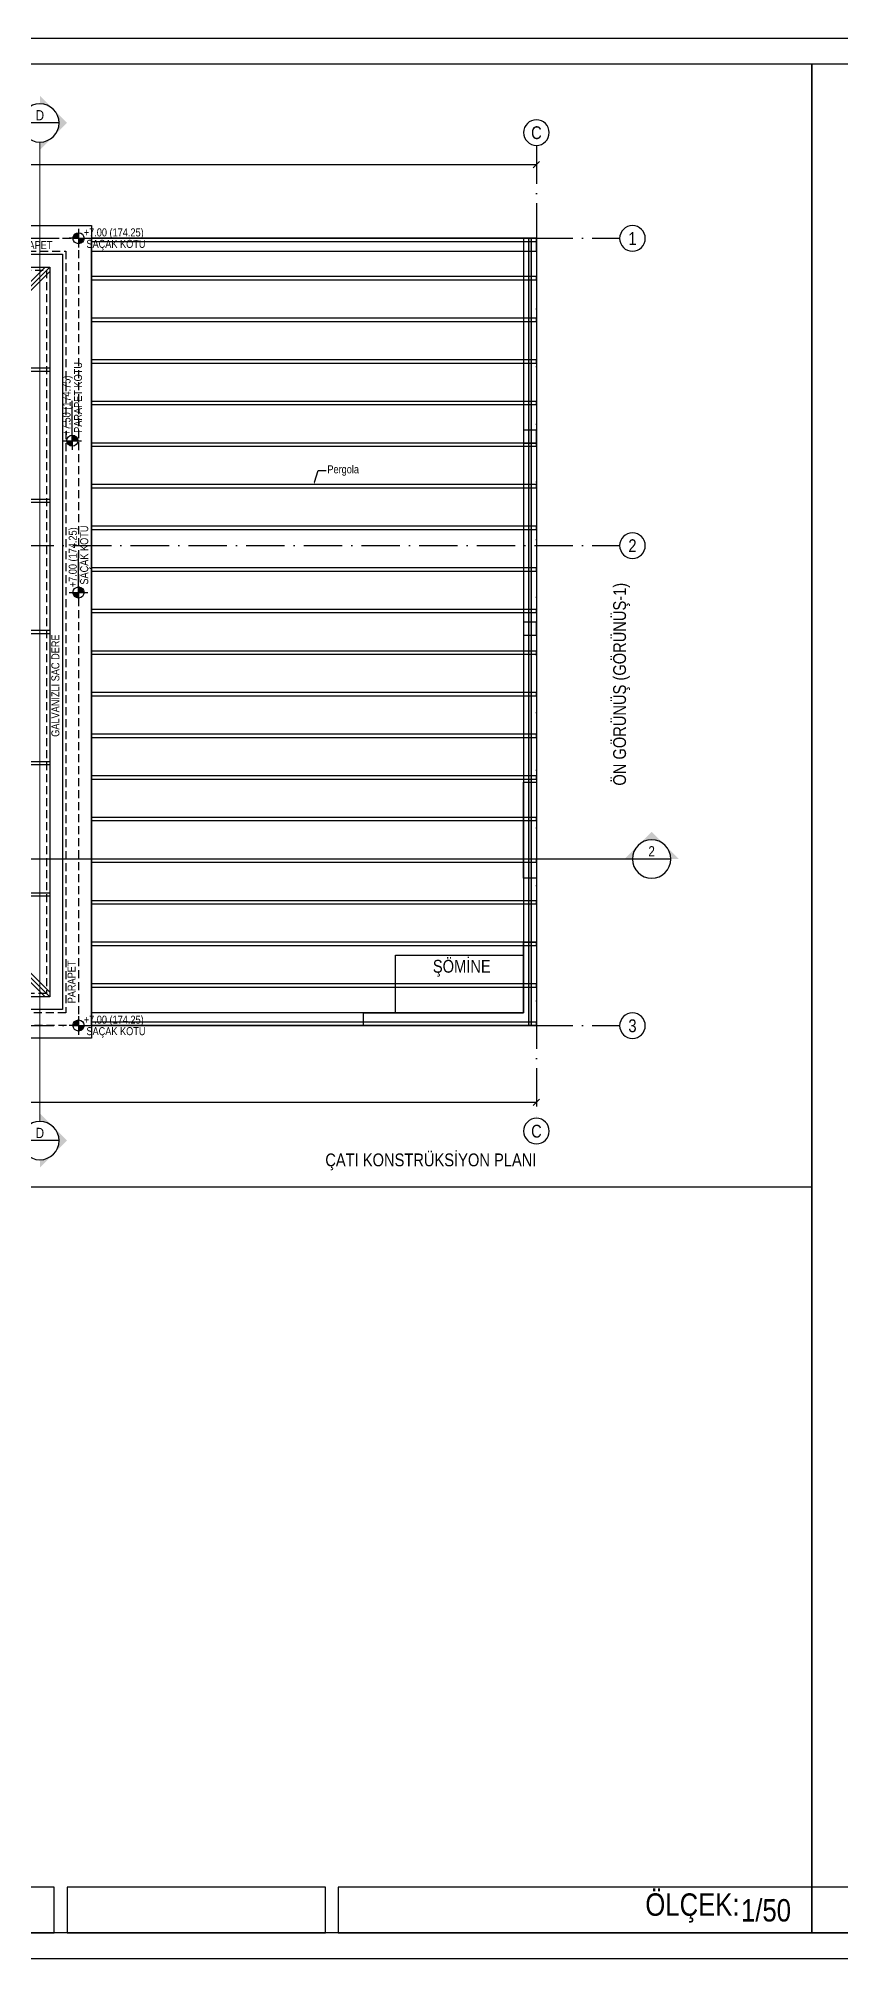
# Model space of a CAD drawing. Header units: millimetres. Extents: x 82776 to 137242, y 11666 to 27998.
# Drawn here: x 104771 to 106024, y 11666 to 14666 of the extents above; entities that cross this region are included whole.
import ezdxf
from ezdxf import colors
from ezdxf.entities.mleader import LeaderData, LeaderLine
from ezdxf.enums import TextEntityAlignment as Align
from ezdxf.math import Vec2, Vec3

# ---------------------------------------------------------------- set-up
doc = ezdxf.new("R2010")
doc.units = ezdxf.units.MM
for name, pattern in [('( Hidden )', [0.375, 0.25, -0.125]), ('ACAD_ISO10W100', [18, 12, -3, 0, -3]), ('DASHED', [15, 10, -5])]:
    doc.linetypes.add(name, pattern=pattern)
for name, color, linetype in [('0_IFC_Dimension_Exterior_50', 253, 'Continuous'), ('0_IFC_Elevation_2', 31, 'Continuous'), ('0_IFC_Elevation_3', 21, 'Continuous'), ('0_IFC_Elevation_4', 11, 'Continuous'), ('0_IFC_Elevation_5', 252, 'Continuous'), ('0_IFC_Grid', 14, 'ACAD_ISO10W100'), ('0_IFC_Grid_Text_100', 14, 'Continuous'), ('0_IFC_Legend_Text', 7, 'Continuous'), ('0_IFC_Legend_Viewport', 7, 'Continuous'), ('0_IFC_Notation_Level_200', 160, 'Continuous'), ('0_IFC_Notation_Section_50', 10, 'Continuous'), ('0_IFC_Room_Text(No)_50', 12, 'Continuous'), ('0_IFC_Text_Explanation_100', 231, 'Continuous'), ('0_IFC_Text_Explanation_50', 231, 'Continuous'), ('6_IFC_Furniture', 35, 'Continuous')]:
    doc.layers.add(name, color=color, linetype=linetype)
doc.styles.add('IFC_TEXT', font='ARIALN.TTF')
doc.styles.add('IFC_TEXT_DIM', font='romans.shx', dxfattribs={"width": 0.7})
doc.dimstyles.new('IFC_Dim50', dxfattribs={"dimtxt": 10, "dimasz": 10, "dimexe": 0.00125, "dimexo": 0.000625, "dimgap": 5, "dimtad": 1, "dimdec": 4, "dimrnd": 0.5, "dimzin": 9, "dimtxsty": 'IFC_TEXT_DIM', "dimblk": 'OBLIQUE', "dimcen": -2.5, "dimclrd": 256, "dimclre": 256, "dimclrt": 256, "dimazin": 0, "dimtfac": 1, "dimtdec": 4, "dimtix": 1, "dimtmove": 1, "dimatfit": 3, "dimfxl": 5, "dimfxlon": 1, "dimtfillclr": 256, "dimlwd": -1, "dimlwe": 5, "dimarcsym": 0})

# ---------------------------------------------------------------- blocks, each defined once
blk = doc.blocks.new('*U124')
for points in [[(-2450, 0), (-1182.8, 0), (-1182.8, 71.5), (-2450, 71.5)], [(-1162.8, 0), (-759.4, 0), (-759.4, 71.5), (-1162.8, 71.5)], [(-739.4, 0), (0, 0), (0, 71.5), (-739.4, 71.5)]]:
    blk.add_lwpolyline(points, close=True)
at = {"layer": '0_IFC_Legend_Viewport', "transparency": 33554687}
blk.add_lwpolyline([(-2450, 2920), (0, 2920), (0, 0), (-2450, 0)], close=True, dxfattribs=at)
at = {"style": 'IFC_TEXT'}
for tag, p in [('PAFTA', (-2052, 17.9)), ('KOT', (-1159.1, 18)), ('OLCEK', (-110.4, 17.9))]:
    blk.add_attdef(tag, p, '', height=35, dxfattribs=at)
at = {"layer": '0_IFC_Legend_Text', "transparency": 33554687, "insert": (-259.9, 61.9), "char_height": 35, "attachment_point": 1, "style": 'IFC_TEXT'}
blk.add_mtext_dynamic_manual_height_columns('ÖLÇEK:', width=490.238, gutter_width=61.4, heights=[0], dxfattribs=at)
blk = doc.blocks.new('*U1783')
at = {"layer": '0_IFC_Room_Text(No)_50'}
h = blk.add_hatch(color=256, dxfattribs=at)
h.paths.add_polyline_path([(0, 1061), (-530, 530, -0.414214), (530, 530)])
h.paths.add_polyline_path([(530, 530, -0.198912), (750, 0), (1061, 0)])
h.paths.add_polyline_path([(-530, 530), (-1061, 0), (-750, 0, -0.198912)])
at = {"layer": '0_IFC_Room_Text(No)_50', "linetype": 'Continuous'}
blk.add_line((-750, 0), (750, 0), dxfattribs=at)
blk.add_circle((0, 0), 750, dxfattribs=at)
at = {"layer": '0_IFC_Room_Text(No)_50', "style": 'IFC_TEXT'}
blk.add_attdef('NO', text='', height=400, dxfattribs=at).set_placement((0, 100), align=Align.CENTER)
for p in [(0, -100), (0, -374)]:
    blk.add_attdef('SHEET', text='', height=200, dxfattribs=at).set_placement(p, align=Align.TOP_CENTER)
blk = doc.blocks.new('*U478')
at = {"layer": '0_IFC_Room_Text(No)_50'}
h = blk.add_hatch(color=256, dxfattribs=at)
h.paths.add_polyline_path([(-1061, 0), (-530, -530, -0.414214), (-530, 530)])
h.paths.add_polyline_path([(-530, 530, -0.198912), (0, 750), (0, 1061)])
h.paths.add_polyline_path([(-530, -530), (0, -1061), (0, -750, -0.198912)])
at = {"layer": '0_IFC_Room_Text(No)_50', "linetype": 'Continuous'}
blk.add_line((-750, 0), (750, 0), dxfattribs=at)
blk.add_circle((0, 0), 750, dxfattribs=at)
at = {"layer": '0_IFC_Room_Text(No)_50', "style": 'IFC_TEXT'}
blk.add_attdef('NO', text='', height=400, dxfattribs=at).set_placement((0, 100), align=Align.CENTER)
for p in [(0, -100), (0, -374)]:
    blk.add_attdef('SHEET', text='', height=200, dxfattribs=at).set_placement(p, align=Align.TOP_CENTER)
blk = doc.blocks.new('E-F_KESIT YERLERI')
at = {"layer": '0_IFC_Notation_Section_50', "linetype": 'DASHED', "ltscale": 3, "const_width": 2}
for points in [[(-121.7, -189.3), (-121.7, 1340.7)], [(-1266.4, 220.7), (803.6, 220.7)]]:
    blk.add_lwpolyline(points, dxfattribs=at)
ref = blk.add_blockref('*U478', (-121.7, 1370.7), dxfattribs=dict(xscale=-0.0400000000259542, yscale=0.0400000000259542, zscale=0.0400000000259542))
ref.add_attrib('NO', 'D', dxfattribs={"layer": '0_IFC_Room_Text(No)_50', "height": 16, "style": 'IFC_TEXT'}).set_placement((-121.7, 1374.7), align=Align.CENTER)
ref = blk.add_blockref('*U1783', (833.6, 220.7), dxfattribs=dict(xscale=-0.0400000000259542, yscale=0.0400000000259542, zscale=0.0400000000259542))
ref.add_attrib('NO', '2', dxfattribs={"layer": '0_IFC_Room_Text(No)_50', "height": 16, "style": 'IFC_TEXT'}).set_placement((833.6, 224.7), align=Align.CENTER)
ref = blk.add_blockref('*U478', (-121.7, -219.3), dxfattribs=dict(xscale=-0.0400000000259542, yscale=0.0400000000259542, zscale=0.0400000000259542))
ref.add_attrib('NO', 'D', dxfattribs={"layer": '0_IFC_Room_Text(No)_50', "height": 16, "style": 'IFC_TEXT'}).set_placement((-121.7, -215.3), align=Align.CENTER)
at = {"layer": '0_IFC_Notation_Section_50', "transparency": 33554687, "insert": (773.6, 335.3), "char_height": 20, "attachment_point": 1, "rotation": 90, "style": 'IFC_TEXT'}
blk.add_mtext_dynamic_manual_height_columns('ÖN GÖRÜNÜŞ (GÖRÜNÜŞ-1)', width=439.524, gutter_width=12.5, heights=[0], dxfattribs=at)
blk = doc.blocks.new('0_IFC_AXIS_TEXT_100')
at = {"layer": '0_IFC_Grid_Text_100'}
blk.add_circle((0, 1000), 1000, dxfattribs=at)
at = {"layer": '0_IFC_Grid_Text_100', "style": 'IFC_TEXT'}
blk.add_attdef('AXIS_NO', text='', height=1000, dxfattribs=at).set_placement((0, 993), align=Align.MIDDLE_CENTER)
blk = doc.blocks.new('_Oblique')
at = {"color": 0, "linetype": 'ByBlock', "lineweight": -2}
blk.add_line((-0.5, -0.5), (0.5, 0.5), dxfattribs=at)
blk = doc.blocks.new('*D1847')
at = {"layer": '0_IFC_Dimension_Exterior_50', "lineweight": 5, "transparency": 16777216}
for p, q in [((0, 1345), (0, 1345)), ((1770, 1345), (1770, 1345))]:
    blk.add_line(p, q, dxfattribs=at)
at = {"layer": '0_IFC_Dimension_Exterior_50', "transparency": 16777216}
blk.add_line((0, 1345), (1770, 1345), dxfattribs=at)
at = {"layer": 'Defpoints', "color": 0, "transparency": 16777216}
for p in [(0, 1345), (1770, 1345), (1770, 1345)]:
    blk.add_point(p, dxfattribs=at)
at = {"layer": '0_IFC_Dimension_Exterior_50', "transparency": 16777216, "xscale": 10, "yscale": 10, "zscale": 10, "rotation": 180}
blk.add_blockref('_Oblique', (0, 1345), dxfattribs=at)
at = {"layer": '0_IFC_Dimension_Exterior_50', "transparency": 16777216, "xscale": 10, "yscale": 10, "zscale": 10}
blk.add_blockref('_Oblique', (1770, 1345), dxfattribs=at)
at = {"layer": '0_IFC_Dimension_Exterior_50', "transparency": 16777216, "insert": (855, 1365), "char_height": 10, "attachment_point": 5, "style": 'IFC_TEXT_DIM'}
blk.add_mtext('1770', dxfattribs=at)
blk = doc.blocks.new('*D1858')
at = {"layer": '0_IFC_Dimension_Exterior_50', "lineweight": 5, "transparency": 16777216}
for p, q in [((0, -125), (0, -120)), ((1770, -125), (1770, -120))]:
    blk.add_line(p, q, dxfattribs=at)
at = {"layer": '0_IFC_Dimension_Exterior_50', "transparency": 16777216}
blk.add_line((0, -120), (1770, -120), dxfattribs=at)
at = {"layer": 'Defpoints', "color": 0, "transparency": 16777216}
for p in [(1770, -120), (0, -145), (1770, -145)]:
    blk.add_point(p, dxfattribs=at)
at = {"layer": '0_IFC_Dimension_Exterior_50', "transparency": 16777216, "xscale": 10, "yscale": 10, "zscale": 10, "rotation": 180}
blk.add_blockref('_Oblique', (0, -120), dxfattribs=at)
at = {"layer": '0_IFC_Dimension_Exterior_50', "transparency": 16777216, "xscale": 10, "yscale": 10, "zscale": 10}
blk.add_blockref('_Oblique', (1770, -120), dxfattribs=at)
at = {"layer": '0_IFC_Dimension_Exterior_50', "transparency": 16777216, "insert": (855, -100), "char_height": 10, "attachment_point": 5, "style": 'IFC_TEXT_DIM'}
blk.add_mtext('1770', dxfattribs=at)
blk = doc.blocks.new('0_IFC_NOTATION_LEVEL_200')
at = {"layer": '0_IFC_Notation_Level_200'}
h = blk.add_hatch(color=256, dxfattribs=at)
h.dxf.hatch_style = 1
h.paths.add_polyline_path([(0, 0), (0, 576, 0.4142136), (-576, 0)])
h.paths.add_polyline_path([(0, -576, 0.4142136), (576, 0), (0, 0)])
for p, q in [((0, 0), (-960, 0)), ((0, 960), (0, -960)), ((0, 0), (4154, 0))]:
    blk.add_line(p, q, dxfattribs=at)
blk.add_circle((0, 0), 576, dxfattribs=at)
at = {"layer": '0_IFC_Notation_Level_200', "style": 'IFC_TEXT'}
for tag, p in [('LEVEL_ABOVE', (549, 185)), ('LEVEL_BELOW', (549, -1005))]:
    blk.add_attdef(tag, p, '', height=800, dxfattribs=at)
blk = doc.blocks.new('D BLOK CATI KOTLARI')
ref = blk.add_blockref('0_IFC_NOTATION_LEVEL_200', (1055, 0), dxfattribs=dict(xscale=0.015, yscale=0.015, zscale=0.015))
ref.add_attrib('LEVEL_BELOW', 'SAÇAK KOTU', (1067.3, -15.1), dxfattribs={"layer": '0_IFC_Notation_Level_200', "height": 12.5, "rotation": 360, "style": 'IFC_TEXT'})
ref.add_attrib('LEVEL_ABOVE', '+7.00 (174.25)', (1063.2, 2.8), dxfattribs={"layer": '0_IFC_Notation_Level_200', "height": 12.5, "rotation": 360, "style": 'IFC_TEXT'})
ref = blk.add_blockref('0_IFC_NOTATION_LEVEL_200', (1045.3, -316.4), dxfattribs=dict(xscale=0.0150000000000001, yscale=0.0150000000000001, zscale=0.0150000000000001, rotation=90))
ref.add_attrib('LEVEL_BELOW', 'PARAPET KOTU', (1060.4, -304.1), dxfattribs={"layer": '0_IFC_Notation_Level_200', "height": 12.5, "rotation": 90, "style": 'IFC_TEXT'})
ref.add_attrib('LEVEL_ABOVE', '+7.50 (174.75)', (1042.5, -308.2), dxfattribs={"layer": '0_IFC_Notation_Level_200', "height": 12.5, "rotation": 90, "style": 'IFC_TEXT'})
ref = blk.add_blockref('0_IFC_NOTATION_LEVEL_200', (1055, -553.5), dxfattribs=dict(xscale=0.0150000000000001, yscale=0.0150000000000001, zscale=0.0150000000000001, rotation=90))
ref.add_attrib('LEVEL_BELOW', 'SAÇAK KOTU', (1070.1, -541.2), dxfattribs={"layer": '0_IFC_Notation_Level_200', "height": 12.5, "rotation": 90, "style": 'IFC_TEXT'})
ref.add_attrib('LEVEL_ABOVE', '+7.00 (174.25)', (1052.2, -545.3), dxfattribs={"layer": '0_IFC_Notation_Level_200', "height": 12.5, "rotation": 90, "style": 'IFC_TEXT'})
ref = blk.add_blockref('0_IFC_NOTATION_LEVEL_200', (1055, -1230), dxfattribs=dict(xscale=0.015, yscale=0.015, zscale=0.015))
ref.add_attrib('LEVEL_BELOW', 'SAÇAK KOTU', (1067.3, -1245.1), dxfattribs={"layer": '0_IFC_Notation_Level_200', "height": 12.5, "rotation": 360, "style": 'IFC_TEXT'})
ref.add_attrib('LEVEL_ABOVE', '+7.00 (174.25)', (1063.2, -1227.2), dxfattribs={"layer": '0_IFC_Notation_Level_200', "height": 12.5, "rotation": 360, "style": 'IFC_TEXT'})
blk = doc.blocks.new('*U364')
blk.add_wipeout([(0, 0), (200, 0), (200, -90), (0, -90)]).dxf.layer = '6_IFC_Furniture'
at = {"layer": '6_IFC_Furniture', "transparency": 33554687}
blk.add_lwpolyline([(0, -90), (0, 0), (200, 0), (200, -90)], close=True, dxfattribs=at)
blk = doc.blocks.new('D_PERGOLA')
at = {"layer": '0_IFC_Elevation_4'}
blk.add_lwpolyline([(-20, 380), (0, 380), (0, 230), (-20, 230)], close=True, dxfattribs=at)
at = {"layer": '0_IFC_Elevation_5'}
for points in [[(0, 1225), (0, 1230), (-695, 1230), (-695, 1225)], [(-20, 1210), (0, 1210), (0, 1230), (-20, 1230)], [(0, 1165), (0, 1170), (-695, 1170), (-695, 1165)], [(0, 1100), (0, 1105), (-695, 1105), (-695, 1100)], [(0, 1035), (0, 1040), (-695, 1040), (-695, 1035)], [(0, 970), (0, 975), (-695, 975), (-695, 970)], [(0, 905), (0, 910), (-695, 910), (-695, 905)], [(-20, 910), (0, 910), (0, 930), (-20, 930)], [(0, 840), (0, 845), (-695, 845), (-695, 840)], [(0, 775), (0, 780), (-695, 780), (-695, 775)], [(0, 710), (0, 715), (-695, 715), (-695, 710)], [(0, 645), (0, 650), (-695, 650), (-695, 645)], [(-20, 610), (0, 610), (0, 630), (-20, 630)], [(0, 580), (0, 585), (-695, 585), (-695, 580)], [(0, 515), (0, 520), (-695, 520), (-695, 515)], [(0, 450), (0, 455), (-695, 455), (-695, 450)], [(0, 385), (0, 390), (-695, 390), (-695, 385)], [(0, 320), (0, 325), (-695, 325), (-695, 320)], [(0, 255), (0, 260), (-695, 260), (-695, 255)], [(0, 190), (0, 195), (-695, 195), (-695, 190)]]:
    blk.add_lwpolyline(points, close=True, dxfattribs=at)
at = {"rotation": 180}
blk.add_blockref('*U364', (-20, 20), dxfattribs=at)
h = blk.add_hatch(color=255)
h.dxf.hatch_style = 1
h.paths.add_polyline_path([(-12.5, 1230), (-12.5, 0), (-7.5, 0), (-7.5, 1230)])
at = {"layer": '0_IFC_Elevation_4'}
blk.add_lwpolyline([(-20, 20), (-20, 130), (0, 130), (0, 0), (-270, 0), (-270, 20)], close=True, dxfattribs=at)
at = {"layer": '0_IFC_Elevation_5'}
for points in [[(-12.5, 1230), (-12.5, 0), (-7.5, 0), (-7.5, 1230)], [(0, 125), (0, 130), (-695, 130), (-695, 125)], [(0, 60), (0, 65), (-695, 65), (-695, 60)], [(0, 0), (0, 5), (-695, 5), (-695, 0)]]:
    blk.add_lwpolyline(points, close=True, dxfattribs=at)
at = {"layer": '0_IFC_Text_Explanation_100', "transparency": 33554687, "insert": (-65.2, 102.5), "char_height": 20, "attachment_point": 3, "style": 'IFC_TEXT'}
blk.add_mtext_dynamic_manual_height_columns('\\pxql;ŞÖMİNE', width=96.486, gutter_width=12.5, heights=[24.2], dxfattribs=at)
blk = doc.blocks.new('E-F_CATI KONS PLANI')
at = {"layer": '0_IFC_Elevation_2', "ltscale": 50}
for points in [[(72.1, -65), (547.5, -540.4), (1022.9, -65)], [(552.5, -542.5), (1030, -65)], [(552.5, -549.6), (1030, -72.1)], [(72.1, -1205), (547.5, -729.6), (1022.9, -1205)], [(552.5, -720.4), (1030, -1197.9)], [(552.5, -727.5), (1030, -1205)]]:
    blk.add_lwpolyline(points, dxfattribs=at)
at = {"layer": '0_IFC_Elevation_3', "ltscale": 50}
for points in [[(0, 0), (1095, 0), (1095, -1270), (0, -1270)], [(1095, -20), (1790, -20), (1790, -1250), (1095, -1250)], [(45, -45), (1050, -45), (1050, -1225), (45, -1225)], [(1095, -40), (1770, -40), (1770, -1230), (1095, -1230)], [(65, -65), (1030, -65), (1030, -1205), (65, -1205)]]:
    blk.add_lwpolyline(points, close=True, dxfattribs=at)
at = {"layer": '0_IFC_Elevation_5', "linetype": '( Hidden )', "ltscale": 50}
for points in [[(20, -20), (1075, -20), (1075, -1250), (20, -1250)], [(40, -40), (1055, -40), (1055, -1230), (40, -1230)], [(70, -70), (1025, -70), (1025, -1200), (70, -1200)]]:
    blk.add_lwpolyline(points, close=True, dxfattribs=at)
at = {"layer": '0_IFC_Elevation_5', "ltscale": 50}
for points in [[(874.6, -227.5), (1030, -227.5)], [(879.6, -222.5), (1030, -222.5)], [(669.6, -432.5), (1030, -432.5)], [(674.6, -427.5), (1030, -427.5)], [(552.5, -632.5), (1030, -632.5)], [(552.5, -637.5), (1030, -637.5)], [(669.6, -837.5), (1030, -837.5)], [(674.6, -842.5), (1030, -842.5)], [(874.6, -1042.5), (1030, -1042.5)], [(879.6, -1047.5), (1030, -1047.5)]]:
    blk.add_lwpolyline(points, dxfattribs=at)
blk.add_blockref('D_PERGOLA', (1790, -1250))
blk = doc.blocks.new('*U2471')
blk.add_lwpolyline([(-3420.8, 0), (-1182.8, 0), (-1182.8, 71.5), (-3420.8, 71.5)], close=True)
at = {"layer": '0_IFC_Legend_Viewport', "transparency": 33554687}
blk.add_lwpolyline([(-3420.8, 2920), (0, 2920), (0, 0), (-3420.8, 0)], close=True, dxfattribs=at)
at = {"style": 'IFC_TEXT'}
for tag, p in [('PAFTA', (-2537.4, 17.9)), ('KOT', (-1159.1, 18)), ('OLCEK', (-110.4, 17.9))]:
    blk.add_attdef(tag, p, '', height=35, dxfattribs=at)
blk = doc.blocks.new('E-F_CATI YAZI')
at = {"layer": '0_IFC_Text_Explanation_50', "insert": (1034.2, 1233), "char_height": 12.5, "attachment_point": 9, "style": 'IFC_TEXT'}
blk.add_mtext_dynamic_manual_height_columns('PARAPET', width=167.351, gutter_width=12.5, heights=[0], dxfattribs=at)
at = {"layer": '0_IFC_Text_Explanation_50', "char_height": 12.5, "attachment_point": 1, "rotation": 90, "style": 'IFC_TEXT'}
for s, insert in [('GALVANİZLİ SAC DERE', (1032.6, 471)), ('PARAPET', (1057.9, 54.6))]:
    blk.add_mtext_dynamic_manual_height_columns(s, width=167.351, gutter_width=12.5, heights=[0], dxfattribs=dict(at, insert=insert))
at = {"layer": '0_IFC_Text_Explanation_50'}
ml = blk.add_multileader_mtext('Standard', dxfattribs=at)
ml.set_content('Pergola', color=256, style='IFC_TEXT')
ml.set_leader_properties()
ml.build(insert=Vec2(0, 0))
ml.multileader.update_dxf_attribs({"text_right_attachment_type": 2, "dogleg_length": 0.36})
ctx = ml.context
ctx.base_point, ctx.char_height, ctx.plane_origin = Vec3(1461.6, 887.1), 12.5, Vec3(1491.8, 865)
ctx.right_attachment = 2
notes = []
notes.append((ctx, [(0, (1, 1, 0), (1449, 887.1), (1, 0), 12.6, [(0, [(1442.5, 865)], 0, [])])]))
ctx.mtext.insert, ctx.mtext.flow_direction = Vec3(1463.6, 895.2), 5
for ctx, leaders in notes:
    for number, flags, end, landing, length, lines in leaders:
        leader = LeaderData()
        leader.index, (leader.has_last_leader_line, leader.has_dogleg_vector, leader.attachment_direction) = number, flags
        leader.last_leader_point, leader.dogleg_vector, leader.dogleg_length = Vec3(end), Vec3(landing), length
        for number, points, colour, breaks in lines:
            line = LeaderLine()
            line.index, line.vertices, line.color, line.breaks = number, Vec3.list(points), colors.encode_raw_color(colour), breaks
            leader.lines.append(line)
        ctx.leaders.append(leader)
blk = doc.blocks.new('E-F_CATI AKS')
at = {"layer": '0_IFC_Grid', "ltscale": 5}
for points in [[(1770, 1375.0025), (1770, -144.9975)], [(-125, 1230.0025), (1900, 1230.0025)], [(-125, 750.0025), (1900, 750.0025)], [(-125, 0.0025), (1900, 0.0025)]]:
    blk.add_lwpolyline(points, dxfattribs=at)
ref = blk.add_blockref('0_IFC_AXIS_TEXT_100', (1770, 1375.0025), dxfattribs=dict(xscale=-0.02, yscale=0.02, zscale=0.02, rotation=0.0064968962269241))
ref.add_attrib('AXIS_NO', 'C', dxfattribs={"layer": '0_IFC_Grid_Text_100', "height": 20, "rotation": 0.0064969, "style": 'IFC_TEXT'}).set_placement((1769.99775, 1394.85682), align=Align.MIDDLE_CENTER)
ref = blk.add_blockref('0_IFC_AXIS_TEXT_100', (1919.99996, 1209.69869), dxfattribs=dict(xscale=-0.02, yscale=0.02, zscale=0.02, rotation=0.0064968962269241))
ref.add_attrib('AXIS_NO', '1', dxfattribs={"layer": '0_IFC_Grid_Text_100', "height": 20, "rotation": 0.0064969, "style": 'IFC_TEXT'}).set_placement((1919.99771, 1229.553), align=Align.MIDDLE_CENTER)
ref = blk.add_blockref('0_IFC_AXIS_TEXT_100', (1919.99996, 729.69869), dxfattribs=dict(xscale=-0.02, yscale=0.02, zscale=0.02, rotation=0.0064968962269241))
ref.add_attrib('AXIS_NO', '2', dxfattribs={"layer": '0_IFC_Grid_Text_100', "height": 20, "rotation": 0.0064969, "style": 'IFC_TEXT'}).set_placement((1919.99771, 749.553), align=Align.MIDDLE_CENTER)
ref = blk.add_blockref('0_IFC_AXIS_TEXT_100', (1919.99996, -20.30131), dxfattribs=dict(xscale=-0.02, yscale=0.02, zscale=0.02, rotation=0.0064968962269241))
ref.add_attrib('AXIS_NO', '3', dxfattribs={"layer": '0_IFC_Grid_Text_100', "height": 20, "rotation": 0.0064969, "style": 'IFC_TEXT'}).set_placement((1919.99771, -0.447), align=Align.MIDDLE_CENTER)
ref = blk.add_blockref('0_IFC_AXIS_TEXT_100', (1770.00262, -184.9975), dxfattribs=dict(xscale=-0.02, yscale=0.02, zscale=0.02, rotation=0.0064968962269241))
ref.add_attrib('AXIS_NO', 'C', dxfattribs={"layer": '0_IFC_Grid_Text_100', "height": 20, "rotation": 0.0064969, "style": 'IFC_TEXT'}).set_placement((1770.00037, -165.14318), align=Align.MIDDLE_CENTER)
at = {"layer": '0_IFC_Dimension_Exterior_50'}
for base, p1, p2, picture, middle in [((1770, 1345.0025), (0, 1345.0025), (1770, 1345.0025), '*D1847', (855, 1355.0025)), ((1770, -120), (0, -144.9975), (1770, -145), '*D1858', (855, -110))]:
    dim = blk.add_linear_dim(base=base, p1=p1, p2=p2, dimstyle='IFC_Dim50', dxfattribs=at)
    dim.commit()
    dim.dimension.update_dxf_attribs({"geometry": picture, "text_midpoint": middle, "dimtype": 128})

msp = doc.modelspace()

# ---------------------------------------------------------------- linework, layer by layer
msp.add_lwpolyline([(94438.9, 12871.1), (105979.1, 12871.1)])

# ---------------------------------------------------------------- block references
for name, p in [('*U2471', (109399.9, 11705.6)), ('E-F_CATI KONS PLANI', (103759.1, 14373.4))]:
    msp.add_blockref(name, p)

# ---------------------------------------------------------------- texts
at = {"layer": '0_IFC_Text_Explanation_100', "transparency": 33554687, "insert": (105549.1, 12923.4), "char_height": 20, "attachment_point": 3, "style": 'IFC_TEXT'}
msp.add_mtext_dynamic_manual_height_columns('\\pxqr;ÇATI KONSTRÜKSİYON PLANI', width=582.467, gutter_width=12.5, heights=[0], dxfattribs=at)

# ---------------------------------------------------------------- next in the draw order: linework, layer by layer
msp.add_lwpolyline([(82776.4, 14665.6), (82776.4, 11665.6), (130001, 11665.6), (130001, 14665.6)], close=True)

# ---------------------------------------------------------------- next in the draw order: block references
ref = msp.add_blockref('*U124', (105979.1, 11705.6))
ref.add_attrib('OLCEK', '1/50', (105868.6, 11723.5), dxfattribs={"height": 35, "style": 'IFC_TEXT'})
msp.add_blockref('E-F_CATI AKS', (103779.1, 13123.4))

# ---------------------------------------------------------------- next in the draw order: block references
msp.add_blockref('E-F_CATI YAZI', (103759.1, 13103.4))

# ---------------------------------------------------------------- next in the draw order: block references
for name, p in [('E-F_KESIT YERLERI', (104895.4, 13162.8)), ('D BLOK CATI KOTLARI', (103779.1, 14353.4))]:
    msp.add_blockref(name, p)

doc.saveas('drawing.dxf')
